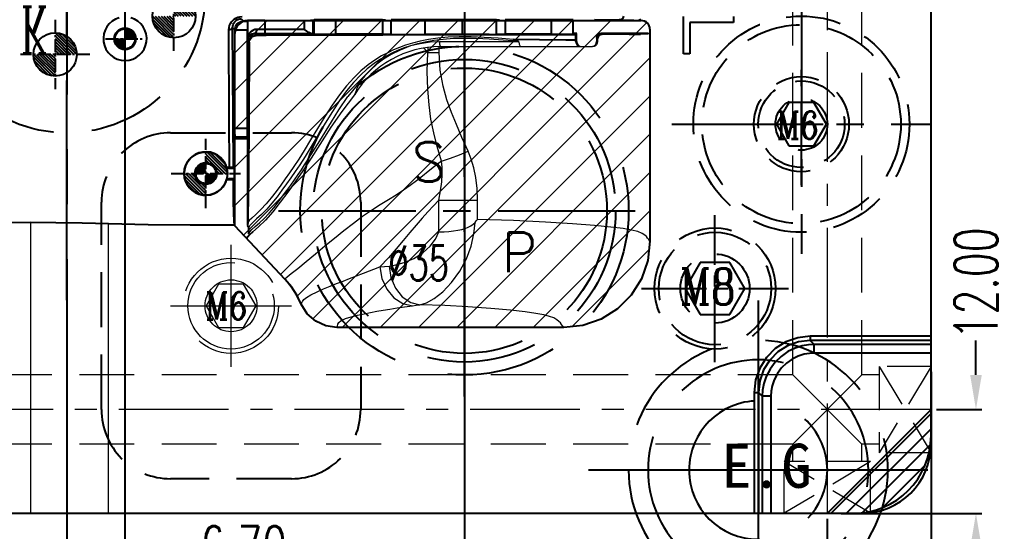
# Model space of a CAD drawing. Header units: inches. Extents: x 157915 to 159347, y -49911 to -48898.
# Drawn here: x 158652.7 to 158766.6, y -49338.9 to -49279.8 of the extents above; entities that cross this region are included whole.
import ezdxf

# ---------------------------------------------------------------- set-up
doc = ezdxf.new("R2010")
doc.units = ezdxf.units.IN
doc.header["$LTSCALE"] = 2
doc.header["$MEASUREMENT"] = 0
doc.header["$PDMODE"] = 3
doc.header["$PDSIZE"] = 0.3125
for name, pattern in [('ACAD_ISO02W100', [15, 12, -3]), ('ACAD_ISO08W100', [36, 24, -3, 6, -3]), ('CENTER', [50.8, 31.75, -6.35, 6.35, -6.35]), ('CENTER2', [1.125, 0.75, -0.125, 0.125, -0.125]), ('HIDDEN', [9.525, 6.35, -3.175])]:
    doc.linetypes.add(name, pattern=pattern)
doc.layers.get('0').update_dxf_attribs({"linetype": 'CONTINUOUS'})
doc.layers.get('Defpoints').update_dxf_attribs({"linetype": 'CONTINUOUS'})
for name, color, linetype in [('CAV-COR', 1, 'CONTINUOUS'), ('CL', 1, 'ACAD_ISO08W100'), ('DEFAULT_1', 7, 'CENTER'), ('GE', 214, 'CONTINUOUS'), ('PIN', 4, 'CONTINUOUS'), ('SCREW', 52, 'HIDDEN'), ('SP', 3, 'CONTINUOUS'), ('y-cut', 7, 'CONTINUOUS'), ('壓塊', 157, 'CONTINUOUS'), ('文字', 1, 'CONTINUOUS')]:
    doc.layers.add(name, color=color, linetype=linetype)
for name, color, linetype, lineweight in [('dim', 3, 'CONTINUOUS', 15), ('WR', 122, 'HIDDEN', 18), ('截面', 191, 'CONTINUOUS', 15), ('枕位', 135, 'CONTINUOUS', 15), ('螺絲', 42, 'ACAD_ISO02W100', 15)]:
    doc.layers.add(name, color=color, linetype=linetype, lineweight=lineweight)
doc.styles.add('ROMANC', font='romanc', dxfattribs={"width": 0.6, "height": 1})
doc.styles.add('ROMANS', font='ROMANS.shx', dxfattribs={"height": 5, "bigfont": 'chineset.shx'})
doc.styles.get("Standard").update_dxf_attribs({"font": 'txt.shx', "width": 0.67})
doc.dimstyles.new('2.00', dxfattribs={"dimtxt": 5, "dimasz": 4, "dimexe": 0.666, "dimexo": 0.626, "dimgap": 1, "dimtad": 0, "dimzin": 0, "dimdsep": 46, "dimtxsty": 'Standard', "dimcen": 0.09, "dimclrd": 3, "dimclre": 3, "dimclrt": 7, "dimazin": 0, "dimtfac": 1, "dimtofl": 0, "dimtmove": 0, "dimatfit": 0, "dimfxl": 0, "dimtolj": 1, "dimtzin": 0, "dimarcsym": 0})

# ---------------------------------------------------------------- blocks, each defined once
blk = doc.blocks.new('*D35388')
at = {"layer": 'Defpoints', "color": 0}
for p in [(158558.16, -49317.42), (158758.16, -49319.87), (158758.16, -49409.07)]:
    blk.add_point(p, dxfattribs=at)
at = {"layer": 'dim', "color": 3, "linetype": 'ByBlock', "lineweight": -2}
for p, q in [((158558.16, -49318.04), (158558.16, -49409.74)), ((158758.16, -49320.49), (158758.16, -49409.74)), ((158562.16, -49409.07), (158649.9, -49409.07)), ((158754.16, -49409.07), (158666.42, -49409.07))]:
    blk.add_line(p, q, dxfattribs=at)
at = {"layer": 'dim', "color": 3, "linetype": 'ByBlock'}
for points in [[(158562.16, -49408.4), (158562.16, -49409.74), (158558.16, -49409.07)], [(158754.16, -49409.74), (158754.16, -49408.4), (158758.16, -49409.07)]]:
    blk.add_solid(points, dxfattribs=at)
at = {"layer": 'dim', "color": 7, "linetype": 'ByBlock', "insert": (158658.16, -49409.07), "char_height": 5, "attachment_point": 5}
blk.add_mtext('\\A1;200.00', dxfattribs=at)
blk = doc.blocks.new('EG-16')
at = {"linetype": 'CENTER'}
for p, q in [((0, -19.62), (0, 19.62)), ((19.62, 0), (-19.62, 0))]:
    blk.add_line(p, q, dxfattribs=at)
at = {"linetype": 'HIDDEN'}
for radius in [15, 12.75, 8]:
    blk.add_circle((0, 0), radius, dxfattribs=at)
blk = doc.blocks.new('20090521.154736')
at = {"layer": 'GE', "extrusion": (0, 0, -1), "zscale": -1, "rotation": 180}
blk.add_blockref('EG-16', (0, 0), dxfattribs=at)
at = {"layer": '文字', "insert": (-4.24, 3.05), "char_height": 5.1, "width": 28.2246, "attachment_point": 1, "style": 'ROMANS'}
blk.add_mtext('{\\f標楷體|b0|i0|c136|p65;E.G}', dxfattribs=at)
blk = doc.blocks.new('20160823.134539')
at = {"layer": '截面', "linetype": 'Continuous', "ltscale": 0.3}
h = blk.add_hatch(dxfattribs=at)
h.set_pattern_fill('ANSI31', color=256, scale=25, style=0)
h.set_pattern_definition([(45, (13437.7168, -860.2056), (-2.2097087, 2.2097087), [])])
h.paths.add_polyline_path([(12.72, -46.77), (12.72, -24.51, -0.414214), (14.22, -23.01), (59.73, -23.01, -0.414214), (60.73, -24.01), (60.73, -48.53), (60.48, -50.76), (59.75, -52.88), (58.56, -54.77), (56.98, -56.35), (55.09, -57.53), (52.99, -58.27), (50.77, -58.52), (24.52, -58.52), (23.24, -58.33), (22.06, -57.78), (21.09, -56.92), (20.4, -55.81), (19.89, -54.78), (19.26, -53.82), (18.53, -52.95)])
h.paths.add_polyline_path([(12.72, 46.77), (12.72, 24.51, 0.414214), (14.22, 23.01), (59.73, 23.01, 0.414214), (60.73, 24.01), (60.73, 48.53), (60.48, 50.76), (59.75, 52.88), (58.56, 54.77), (56.98, 56.35), (55.09, 57.53), (52.99, 58.27), (50.77, 58.52), (24.52, 58.52), (23.24, 58.33), (22.06, 57.78), (21.09, 56.92), (20.4, 55.81), (19.89, 54.78), (19.26, 53.82), (18.53, 52.95)])
h.paths.add_polyline_path([(18.39, 0, 1), (-18.39, 0, 1)])
h.paths.add_polyline_path([(-65.86, -24.55, 0.414214), (-64.86, -25.55), (-58.36, -25.55, 0.414214), (-57.36, -24.55), (-57.36, 24.55, 0.414214), (-58.36, 25.55), (-64.86, 25.55, 0.414214), (-65.86, 24.55)])
h.paths.add_polyline_path([(-41.43, 30.35), (-34.04, 30.35), (-33.63, 30.42), (-33.26, 30.64), (-33, 30.96), (-32.85, 31.35), (-32.85, 41.69), (-31.86, 44.72), (-31.86, 48.54), (-39.56, 48.54), (-39.56, 39.96), (-41.43, 39.96)])
h.paths.add_polyline_path([(-41.43, -31.37), (-34.06, -31.37), (-33.6, -31.46), (-33.21, -31.73), (-32.94, -32.12), (-32.85, -32.58), (-32.85, -41.69), (-31.86, -44.72), (-31.86, -48.54), (-39.56, -48.54), (-39.56, -39.96), (-41.43, -39.96)])
at = {"layer": 'y-cut', "linetype": 'ByBlock'}
for p, q in [((14.22, -23.01), (59.73, -23.01)), ((12.72, -46.77), (12.72, -24.51)), ((60.73, -24.01), (60.73, -48.53)), ((18.53, -52.95), (12.72, -46.77)), ((50.77, -58.52), (24.52, -58.52))]:
    blk.add_line(p, q, dxfattribs=at)
for points in [[(60.73, -48.53), (60.48, -50.76), (59.75, -52.88), (58.56, -54.77), (56.98, -56.35), (55.09, -57.53), (52.99, -58.27), (50.77, -58.52)], [(20.4, -55.81), (19.89, -54.78), (19.26, -53.82), (18.53, -52.95)], [(24.52, -58.52), (23.24, -58.33), (22.06, -57.78), (21.09, -56.92), (20.4, -55.81)]]:
    blk.add_lwpolyline(points, dxfattribs=at)
for centre, radius, start, end in [((14.22, -24.51), 1.5, 90, 180), ((59.73, -24.01), 1, 0, 90)]:
    blk.add_arc(centre, radius, start, end, dxfattribs=at)
blk = doc.blocks.new('20160804.135220')
at = {"layer": 'SCREW', "linetype": 'CENTER2', "ltscale": 5}
for p, q in [((0, -8.5), (0, 8.5)), ((-8.5, 0), (8.5, 0))]:
    blk.add_line(p, q, dxfattribs=at)
at = {"layer": 'SCREW'}
blk.add_lwpolyline([(-1.73, 3), (-3.46, 0), (-1.73, -3), (1.73, -3), (3.46, 0), (1.73, 3)], close=True, dxfattribs=at)
at = {"layer": 'SCREW', "ltscale": 0.5}
for radius in [7, 6.5, 4]:
    blk.add_circle((0, 0), radius, dxfattribs=at)
at = {"layer": 'dim', "style": 'ROMANC', "width": 0.8}
blk.add_text('M8', height=4.186, dxfattribs=at).set_placement((-4.07, -1.86))
blk = doc.blocks.new('20140813.092309')
at = {"layer": '螺絲', "color": 137, "linetype": 'CENTER', "ltscale": 0.25}
for p, q in [((0, -7.04), (0, 7.04)), ((-7, 0), (7, 0))]:
    blk.add_line(p, q, dxfattribs=at)
at = {"layer": '螺絲', "color": 137, "linetype": 'Continuous'}
blk.add_lwpolyline([(-1.44, 2.5), (-2.89, 0), (-1.44, -2.5), (1.44, -2.5), (2.89, 0), (1.44, 2.5)], close=True, dxfattribs=at)
at = {"layer": '螺絲', "color": 137, "linetype": 'HIDDEN'}
blk.add_circle((0, 0), 5.5, dxfattribs=at)
at = {"layer": '螺絲', "color": 137}
for radius in [5, 3]:
    blk.add_circle((0, 0), radius, dxfattribs=at)
at = {"layer": 'dim', "style": 'ROMANC', "width": 0.8}
blk.add_text('M6', height=3.172, dxfattribs=at).set_placement((-2.98, -1.59))
blk = doc.blocks.new('20130710.090407')
at = {"layer": 'SCREW', "linetype": 'CENTER', "ltscale": 0.15}
for p, q in [((0, -7.04), (0, 7.04)), ((-7, 0), (7, 0))]:
    blk.add_line(p, q, dxfattribs=at)
at = {"layer": 'SCREW', "linetype": 'HIDDEN', "ltscale": 0.4}
blk.add_lwpolyline([(-1.44, 2.5), (-2.89, 0), (-1.44, -2.5), (1.44, -2.5), (2.89, 0), (1.44, 2.5)], close=True, dxfattribs=at)
for radius in [5.5, 5, 3]:
    blk.add_circle((0, 0), radius, dxfattribs=at)
at = {"layer": 'dim', "style": 'ROMANC', "width": 0.8}
blk.add_text('M6', height=3.172, dxfattribs=at).set_placement((-2.88, -1.7))
blk = doc.blocks.new('20130710.090411')
at = {"layer": 'SP', "color": 145, "linetype": 'CENTER', "ltscale": 0.25}
for p, q in [((0, 15), (0, -15)), ((-15, 0), (15, 0))]:
    blk.add_line(p, q, dxfattribs=at)
at = {"layer": 'SP', "color": 145, "linetype": 'HIDDEN', "ltscale": 0.5}
for radius in [12.5, 11.5]:
    blk.add_circle((0, 0), radius, dxfattribs=at)
at = {"layer": 'SCREW'}
blk.add_blockref('20130710.090407', (0, 0), dxfattribs=at)
blk = doc.blocks.new('20160825.191916')
at = {"color": 8, "linetype": 'HIDDEN'}
blk.add_circle((0, 0), 19, dxfattribs=at)
at = {"layer": 'SP', "linetype": 'CENTER', "ltscale": 0.25}
for p, q in [((0, -21.5), (0, 21.5)), ((-21.5, 0), (21.5, 0))]:
    blk.add_line(p, q, dxfattribs=at)
at = {"layer": 'SP', "linetype": 'HIDDEN'}
for radius in [17.5, 16.5]:
    blk.add_circle((0, 0), radius, dxfattribs=at)
at = {"layer": 'dim', "insert": (-5.29, -6.05), "char_height": 4.063, "attachment_point": 5}
blk.add_mtext('Ø35', dxfattribs=at)
at = {"layer": 'SP'}
for s, p in [('S', (-6.08, 3.36)), ('P', (4.33, -7.12))]:
    blk.add_text(s, height=4.58, dxfattribs=at).set_placement(p)
blk = doc.blocks.new('*D37220')
at = {"layer": 'Defpoints', "color": 0}
for p in [(158758.16, -49324.87), (158763.36, -49324.87), (158747.12, -49336.87)]:
    blk.add_point(p, dxfattribs=at)
at = {"layer": 'dim', "color": 3, "linetype": 'ByBlock', "lineweight": -2}
for p, q in [((158763.36, -49320.87), (158763.36, -49316.87)), ((158758.79, -49324.87), (158764.02, -49324.87)), ((158747.75, -49336.87), (158764.02, -49336.87)), ((158763.36, -49340.87), (158763.36, -49344.87))]:
    blk.add_line(p, q, dxfattribs=at)
at = {"layer": 'dim', "color": 3, "linetype": 'ByBlock'}
for points in [[(158762.69, -49320.87), (158764.03, -49320.87), (158763.36, -49324.87)], [(158764.03, -49340.87), (158762.69, -49340.87), (158763.36, -49336.87)]]:
    blk.add_solid(points, dxfattribs=at)
at = {"layer": 'dim', "color": 7, "linetype": 'ByBlock', "insert": (158763.36, -49310.28), "char_height": 5, "attachment_point": 5, "rotation": 90}
blk.add_mtext('\\A1;12.00', dxfattribs=at)
blk = doc.blocks.new('*D37221')
at = {"layer": 'Defpoints', "color": 0}
for p in [(158758.16, -49327.87), (158746.16, -49336.87), (158746.16, -49350.45)]:
    blk.add_point(p, dxfattribs=at)
at = {"layer": 'dim', "color": 3, "linetype": 'ByBlock', "lineweight": -2}
for p, q in [((158758.16, -49328.49), (158758.16, -49351.11)), ((158746.16, -49337.49), (158746.16, -49351.11)), ((158742.16, -49350.45), (158738.16, -49350.45)), ((158762.16, -49350.45), (158766.16, -49350.45))]:
    blk.add_line(p, q, dxfattribs=at)
at = {"layer": 'dim', "color": 3, "linetype": 'ByBlock'}
for points in [[(158742.16, -49351.11), (158742.16, -49349.78), (158746.16, -49350.45)], [(158762.16, -49349.78), (158762.16, -49351.11), (158758.16, -49350.45)]]:
    blk.add_solid(points, dxfattribs=at)
at = {"layer": 'dim', "color": 7, "linetype": 'ByBlock', "insert": (158731.58, -49350.45), "char_height": 5, "attachment_point": 5}
blk.add_mtext('\\A1;12.00', dxfattribs=at)
blk = doc.blocks.new('*D37229')
at = {"layer": 'Defpoints', "color": 0}
for p in [(158664.86, -49274.61), (158658.16, -49336.87), (158664.86, -49340.85)]:
    blk.add_point(p, dxfattribs=at)
at = {"layer": 'dim', "color": 3, "linetype": 'ByBlock', "lineweight": -2}
for p, q in [((158664.86, -49275.23), (158664.86, -49341.52)), ((158658.16, -49337.49), (158658.16, -49341.52)), ((158654.16, -49340.85), (158650.16, -49340.85)), ((158668.86, -49340.85), (158672.86, -49340.85))]:
    blk.add_line(p, q, dxfattribs=at)
at = {"layer": 'dim', "color": 3, "linetype": 'ByBlock'}
for points in [[(158654.16, -49341.52), (158654.16, -49340.18), (158658.16, -49340.85)], [(158668.86, -49340.18), (158668.86, -49341.52), (158664.86, -49340.85)]]:
    blk.add_solid(points, dxfattribs=at)
at = {"layer": 'dim', "color": 7, "linetype": 'ByBlock', "insert": (158678.61, -49340.85), "char_height": 5, "attachment_point": 5}
blk.add_mtext('\\A1;6.70', dxfattribs=at)
blk = doc.blocks.new('*D37230')
at = {"layer": 'Defpoints', "color": 0}
for p in [(158704.16, -49275.87), (158658.16, -49336.87), (158704.16, -49348.11)]:
    blk.add_point(p, dxfattribs=at)
at = {"layer": 'dim', "color": 3, "linetype": 'ByBlock', "lineweight": -2}
for p, q in [((158704.16, -49276.49), (158704.16, -49348.77)), ((158658.16, -49337.49), (158658.16, -49348.77)), ((158662.16, -49348.11), (158674.02, -49348.11)), ((158700.16, -49348.11), (158688.3, -49348.11))]:
    blk.add_line(p, q, dxfattribs=at)
at = {"layer": 'dim', "color": 3, "linetype": 'ByBlock'}
for points in [[(158662.16, -49347.44), (158662.16, -49348.77), (158658.16, -49348.11)], [(158700.16, -49348.77), (158700.16, -49347.44), (158704.16, -49348.11)]]:
    blk.add_solid(points, dxfattribs=at)
at = {"layer": 'dim', "color": 7, "linetype": 'ByBlock', "insert": (158681.16, -49348.11), "char_height": 5, "attachment_point": 5}
blk.add_mtext('\\A1;46.00', dxfattribs=at)
blk = doc.blocks.new('*D37231')
at = {"layer": 'Defpoints', "color": 0}
for p in [(158627.16, -49256.87), (158658.16, -49336.87), (158627.16, -49340.85)]:
    blk.add_point(p, dxfattribs=at)
at = {"layer": 'dim', "color": 3, "linetype": 'ByBlock', "lineweight": -2}
for p, q in [((158627.16, -49257.49), (158627.16, -49341.52)), ((158658.16, -49337.49), (158658.16, -49341.52)), ((158631.16, -49340.85), (158636.08, -49340.85)), ((158654.16, -49340.85), (158649.25, -49340.85))]:
    blk.add_line(p, q, dxfattribs=at)
at = {"layer": 'dim', "color": 3, "linetype": 'ByBlock'}
for points in [[(158631.16, -49340.18), (158631.16, -49341.52), (158627.16, -49340.85)], [(158654.16, -49341.52), (158654.16, -49340.18), (158658.16, -49340.85)]]:
    blk.add_solid(points, dxfattribs=at)
at = {"layer": 'dim', "color": 7, "linetype": 'ByBlock', "insert": (158642.66, -49340.85), "char_height": 5, "attachment_point": 5}
blk.add_mtext('\\A1;31.00', dxfattribs=at)
blk = doc.blocks.new('*D37232')
at = {"layer": 'Defpoints', "color": 0}
for p in [(158624.16, -49268.62), (158658.16, -49336.87), (158624.16, -49348.11)]:
    blk.add_point(p, dxfattribs=at)
at = {"layer": 'dim', "color": 3, "linetype": 'ByBlock', "lineweight": -2}
for p, q in [((158624.16, -49269.25), (158624.16, -49348.77)), ((158658.16, -49337.49), (158658.16, -49348.77)), ((158628.16, -49348.11), (158634.02, -49348.11)), ((158654.16, -49348.11), (158648.3, -49348.11))]:
    blk.add_line(p, q, dxfattribs=at)
at = {"layer": 'dim', "color": 3, "linetype": 'ByBlock'}
for points in [[(158628.16, -49347.44), (158628.16, -49348.77), (158624.16, -49348.11)], [(158654.16, -49348.77), (158654.16, -49347.44), (158658.16, -49348.11)]]:
    blk.add_solid(points, dxfattribs=at)
at = {"layer": 'dim', "color": 7, "linetype": 'ByBlock', "insert": (158641.16, -49348.11), "char_height": 5, "attachment_point": 5}
blk.add_mtext('\\A1;34.00', dxfattribs=at)

msp = doc.modelspace()

# ---------------------------------------------------------------- hatches: boundary and pattern name
at = {"layer": 'CAV-COR'}
h = msp.add_hatch(dxfattribs=at)
h.set_pattern_fill('ANSI31', color=256, scale=10, angle=360, style=0)
h.set_pattern_definition([(45, (95839.4315, -45703.5355), (-0.883883476, 0.883883476), [])])
h.paths.add_polyline_path([(158758.163, -49327.868, -0.4142136), (158749.163, -49336.868), (158746.163, -49336.868), (158758.163, -49324.868)])
at = {"layer": 'PIN', "linetype": 'Continuous'}
h = msp.add_hatch(dxfattribs=at)
h.set_pattern_fill('ANSI31', color=5, scale=1.875, angle=90, style=0)
h.set_pattern_definition([(135, (158927.16557, -49297.16764), (-0.16572815, -0.16572815), [])])
h.paths.add_polyline_path([(158670.563, -49279.368), (158668.063, -49279.368, 0.4142136), (158670.563, -49281.868)])
h.paths.add_polyline_path([(158670.563, -49276.868), (158670.563, -49279.368), (158673.063, -49279.368, 0.4142136)])
h = msp.add_hatch(dxfattribs=at)
h.set_pattern_fill('ANSI31', color=5, scale=1.875, angle=270, style=0)
h.set_pattern_definition([(315, (158400.20376, -49266.00236), (0.16572815, 0.16572815), [])])
h.paths.add_polyline_path([(158656.806, -49283.802), (158659.306, -49283.802, 0.4142136), (158656.806, -49281.302)])
h.paths.add_polyline_path([(158656.806, -49286.302), (158656.806, -49283.802), (158654.306, -49283.802, 0.4142136)])
h = msp.add_hatch(dxfattribs=at)
h.set_pattern_fill('ANSI31', color=4, angle=90, style=0)
h.set_pattern_definition([(135, (158870.17856, -49296.23271), (-0.08838835, -0.08838835), [])])
h.paths.add_polyline_path([(158664.897, -49281.993), (158663.647, -49281.993, 0.4142136), (158664.897, -49283.243)])
h.paths.add_polyline_path([(158664.897, -49280.743), (158664.897, -49281.993), (158666.147, -49281.993, 0.4142136)])
h = msp.add_hatch(dxfattribs=at)
h.set_pattern_fill('ANSI31', color=31, scale=2, angle=90, style=0)
h.set_pattern_definition([(135, (158879.52506, -49311.81021), (-0.1767767, -0.1767767), [])])
h.paths.add_polyline_path([(158674.243, -49295.071, -0.4142136), (158676.743, -49297.571), (158675.493, -49297.571, 0.4142136), (158674.243, -49296.321)])
h.paths.add_polyline_path([(158672.993, -49297.571, 0.4142136), (158674.243, -49298.821), (158674.243, -49300.071, -0.4142136), (158671.743, -49297.571)])
h = msp.add_hatch(dxfattribs=at)
h.set_pattern_fill('ANSI31', color=31, angle=90, style=0)
h.set_pattern_definition([(45, (158468.96101, -49311.81021), (0.08838835, -0.08838835), [])])
h.paths.add_polyline_path([(158674.243, -49297.571), (158675.493, -49297.571, -0.4142136), (158674.243, -49298.821)])
h.paths.add_polyline_path([(158674.243, -49296.321), (158674.243, -49297.571), (158672.993, -49297.571, -0.4142136)])

# ---------------------------------------------------------------- linework, layer by layer
at = {"color": 8, "linetype": 'HIDDEN', "ltscale": 0.7}
msp.add_circle((158658.163, -49276.868), 16, dxfattribs=at)
at = {"layer": 'CAV-COR', "linetype": 'ByBlock'}
for p, q in [((158758.163, -49328.868), (158758.163, -49176.868)), ((158677.807, -49280.345), (158678.021, -49280.13)), ((158678.021, -49280.13), (158678.301, -49279.983)), ((158678.301, -49279.983), (158678.614, -49279.932)), ((158678.354, -49279.672), (158678.614, -49279.932)), ((158678.614, -49279.932), (158679.018, -49279.932)), ((158679.067, -49279.883), (158679.067, -49282.194)), ((158679.113, -49279.874), (158724.63, -49279.874)), ((158681.077, -49279.874), (158681.077, -49281.401)), ((158685.659, -49280.898), (158685.659, -49279.874)), ((158686.585, -49279.871), (158686.367, -49279.873)), ((158686.664, -49279.87), (158686.585, -49279.871)), ((158686.758, -49279.823), (158686.664, -49279.87)), ((158686.784, -49279.874), (158686.664, -49279.872)), ((158686.664, -49281.403), (158686.664, -49279.874)), ((158686.784, -49281.462), (158686.784, -49279.81)), ((158694.692, -49279.799), (158689.296, -49279.799)), ((158689.296, -49281.473), (158689.296, -49279.799)), ((158694.692, -49279.799), (158694.692, -49281.473)), ((158695.677, -49281.477), (158695.677, -49279.796)), ((158696.51, -49279.788), (158695.697, -49279.795)), ((158703.944, -49279.782), (158696.51, -49279.788)), ((158699.616, -49281.491), (158699.616, -49279.782)), ((158707.049, -49279.788), (158703.944, -49279.782)), ((158703.944, -49281.491), (158703.944, -49279.782)), ((158707.863, -49279.795), (158707.049, -49279.788)), ((158707.864, -49279.795), (158707.863, -49279.795)), ((158707.883, -49279.796), (158707.864, -49279.795)), ((158707.883, -49281.477), (158707.883, -49279.796)), ((158714.242, -49279.799), (158708.868, -49279.799)), ((158708.868, -49279.799), (158708.868, -49281.473)), ((158714.242, -49281.473), (158714.242, -49279.799)), ((158716.755, -49281.462), (158716.755, -49279.81)), ((158719.234, -49279.774), (158721.561, -49279.798)), ((158721.561, -49279.798), (158722.084, -49279.806)), ((158724.19, -49279.883), (158724.236, -49279.88)), ((158724.236, -49279.88), (158724.281, -49279.874)), ((158729.52, -49283.736), (158729.52, -49279.394)), ((158735.309, -49280.118), (158730.259, -49280.118)), ((158730.259, -49280.118), (158730.259, -49283.736)), ((158735.309, -49279.394), (158735.309, -49280.118)), ((158676.965, -49291.284), (158676.925, -49280.94)), ((158677.351, -49280.679), (158677.613, -49280.941)), ((158677.391, -49291.177), (158677.351, -49280.679)), ((158677.613, -49280.937), (158677.664, -49280.624)), ((158677.613, -49280.937), (158679.014, -49280.937)), ((158677.613, -49303.637), (158677.613, -49280.937)), ((158677.664, -49280.624), (158677.807, -49280.345)), ((158679.014, -49280.937), (158679.014, -49292.349)), ((158685.659, -49280.898), (158680.12, -49280.897)), ((158679.067, -49282.194), (158679.271, -49282.398)), ((158679.271, -49282.398), (158679.235, -49291.499)), ((158686.528, -49281.401), (158679.88, -49281.399)), ((158679.88, -49281.399), (158680.076, -49281.595)), ((158681.231, -49281.594), (158680.076, -49281.595)), ((158708.266, -49281.545), (158681.231, -49281.594)), ((158686.528, -49281.401), (158686.379, -49281.36)), ((158686.664, -49281.403), (158686.784, -49281.462)), ((158694.692, -49281.473), (158689.296, -49281.473)), ((158697.144, -49281.487), (158699.616, -49281.491)), ((158707.049, -49281.484), (158699.616, -49281.491)), ((158707.049, -49281.484), (158707.863, -49281.478)), ((158717.035, -49281.512), (158708.266, -49281.545)), ((158714.242, -49281.473), (158708.868, -49281.473)), ((158717.157, -49281.39), (158716.755, -49281.39)), ((158717.035, -49281.512), (158717.157, -49281.39)), ((158719.579, -49282.003), (158719.468, -49281.893)), ((158725.405, -49281.39), (158719.971, -49281.39)), ((158720.078, -49281.497), (158719.971, -49281.39)), ((158723.24, -49281.468), (158720.078, -49281.497)), ((158723.24, -49281.468), (158724.528, -49281.443)), ((158723.286, -49281.467), (158723.25, -49281.468)), ((158725.211, -49281.417), (158724.528, -49281.443)), ((158725.405, -49281.403), (158725.211, -49281.417)), ((158725.63, -49281.381), (158725.405, -49281.403)), ((158730.259, -49283.736), (158729.52, -49283.736)), ((158677.001, -49296.838), (158676.965, -49291.284)), ((158677.43, -49296.842), (158677.391, -49291.177)), ((158679.014, -49292.349), (158677.613, -49292.349)), ((158679.067, -49293.551), (158677.56, -49293.551)), ((158677.56, -49303.539), (158677.56, -49293.551)), ((158677.563, -49293.538), (158677.609, -49293.354)), ((158677.612, -49293.053), (158677.609, -49293.354)), ((158677.613, -49293.551), (158677.611, -49293.354)), ((158679.018, -49293.354), (158677.613, -49293.354)), ((158679.067, -49293.551), (158679.018, -49293.354)), ((158679.067, -49293.551), (158679.067, -49303.6)), ((158676.646, -49296.837), (158677.136, -49296.838)), ((158676.646, -49296.837), (158676.682, -49296.968)), ((158676.682, -49296.968), (158677.555, -49296.968)), ((158677.43, -49296.842), (158677.555, -49296.968)), ((158676.65, -49298.291), (158676.682, -49298.174)), ((158677.439, -49298.29), (158676.65, -49298.291)), ((158677.555, -49298.174), (158676.682, -49298.174)), ((158677.439, -49298.29), (158677.555, -49298.174)), ((158677.56, -49303.539), (158677.525, -49303.031)), ((158679.069, -49303.555), (158679.067, -49303.6)), ((158679.073, -49303.491), (158679.069, -49303.555)), ((158679.089, -49303.216), (158679.073, -49303.491)), ((158679.168, -49303.824), (158679.168, -49304.534)), ((158679.686, -49304.311), (158679.286, -49304.663)), ((158758.163, -49316.394), (158744.18, -49316.394)), ((158744.18, -49316.394), (158744.18, -49316.893)), ((158758.163, -49316.893), (158744.18, -49316.893)), ((158744.18, -49316.893), (158744.629, -49317.342)), ((158758.163, -49317.342), (158744.629, -49317.342)), ((158744.629, -49318.341), (158744.629, -49317.342)), ((158758.163, -49318.341), (158744.629, -49318.341)), ((158737.689, -49322.885), (158738.188, -49322.885)), ((158737.689, -49322.885), (158737.689, -49336.868)), ((158738.188, -49322.885), (158738.637, -49323.334)), ((158738.188, -49322.885), (158738.188, -49336.868)), ((158739.636, -49323.334), (158738.637, -49323.334)), ((158738.637, -49323.334), (158738.637, -49336.868)), ((158739.636, -49323.334), (158739.636, -49336.868)), ((158566.163, -49336.868), (158750.163, -49336.868))]:
    msp.add_line(p, q, dxfattribs=at)
at = {"layer": 'CAV-COR', "linetype": 'ByBlock', "ltscale": 0.3}
msp.add_line((158746.163, -49336.868), (158758.163, -49324.868), dxfattribs=at)
at = {"layer": 'CAV-COR', "linetype": 'ByBlock'}
for points in [[(158676.925, -49280.94), (158676.943, -49280.693), (158677.003, -49280.447), (158677.099, -49280.22), (158677.22, -49280.026), (158677.357, -49279.865), (158677.517, -49279.723), (158677.711, -49279.596), (158677.938, -49279.495), (158678.188, -49279.431), (158678.442, -49279.411)], [(158677.351, -49280.679), (158677.364, -49280.517), (158677.403, -49280.355), (158677.467, -49280.206), (158677.547, -49280.078), (158677.637, -49279.972), (158677.743, -49279.878), (158677.871, -49279.795), (158678.021, -49279.728), (158678.186, -49279.685), (158678.354, -49279.672)], [(158695.697, -49279.795), (158695.696, -49279.795), (158695.677, -49279.796)], [(158722.563, -49279.361), (158722.482, -49279.587), (158722.309, -49279.747), (158722.084, -49279.806)], [(158722.084, -49279.806), (158723.147, -49279.826), (158723.783, -49279.849), (158724.114, -49279.874)], [(158724.114, -49279.874), (158724.152, -49279.878), (158724.193, -49279.883)], [(158724.281, -49279.874), (158724.442, -49279.814), (158724.576, -49279.701)], [(158676.925, -49280.94), (158677.142, -49280.893), (158677.295, -49280.799), (158677.351, -49280.679)], [(158680.12, -49280.897), (158679.902, -49280.924), (158679.688, -49281.011), (158679.493, -49281.153), (158679.325, -49281.345), (158679.192, -49281.585), (158679.101, -49281.869), (158679.067, -49282.194)], [(158680.12, -49280.897), (158680.087, -49281.147), (158680, -49281.331), (158679.88, -49281.399)], [(158686.379, -49281.36), (158686.179, -49281.251), (158685.936, -49281.092), (158685.659, -49280.898)], [(158679.88, -49281.399), (158679.712, -49281.416), (158679.548, -49281.469), (158679.397, -49281.556), (158679.267, -49281.673), (158679.164, -49281.82), (158679.094, -49281.995), (158679.067, -49282.194)], [(158679.271, -49282.398), (158679.314, -49282.14), (158679.435, -49281.914), (158679.611, -49281.743), (158679.83, -49281.634), (158680.076, -49281.595)], [(158695.677, -49281.477), (158695.696, -49281.477), (158695.697, -49281.478)], [(158695.697, -49281.478), (158696.023, -49281.481), (158697.144, -49281.487)], [(158707.863, -49281.478), (158707.864, -49281.477), (158707.883, -49281.477)], [(158717.037, -49282.151), (158715.919, -49282.134), (158709.798, -49282.066)], [(158720.078, -49281.497), (158719.932, -49281.521), (158719.802, -49281.584), (158719.691, -49281.685), (158719.61, -49281.828), (158719.579, -49282.003)], [(158679.235, -49291.499), (158679.188, -49297.949), (158679.158, -49300.569), (158679.125, -49302.288), (158679.089, -49303.216)], [(158677.136, -49296.838), (158677.322, -49296.839), (158677.379, -49296.84), (158677.416, -49296.841), (158677.43, -49296.842)], [(158677.525, -49303.031), (158677.494, -49302.177), (158677.466, -49300.675), (158677.439, -49298.29)], [(158653.985, -49303.237), (158649.373, -49303.298), (158644.675, -49303.522), (158640.342, -49303.896)], [(158667.574, -49303.486), (158659.924, -49303.316), (158656.902, -49303.26), (158653.985, -49303.237)], [(158677.56, -49303.539), (158672.43, -49303.547), (158667.574, -49303.486)], [(158679.067, -49303.6), (158679.141, -49303.701), (158679.168, -49303.824)], [(158679.286, -49304.663), (158679.099, -49304.896), (158678.962, -49305.072)], [(158744.18, -49316.394), (158742.73, -49316.557), (158741.354, -49317.04), (158740.127, -49317.813), (158739.105, -49318.835), (158738.334, -49320.061), (158737.852, -49321.436), (158737.689, -49322.885)], [(158744.18, -49316.893), (158742.836, -49317.045), (158741.568, -49317.49), (158740.438, -49318.202), (158739.496, -49319.144), (158738.785, -49320.274), (158738.34, -49321.542), (158738.188, -49322.885)], [(158744.629, -49317.342), (158743.99, -49317.377), (158743.242, -49317.505), (158742.429, -49317.761), (158741.601, -49318.164), (158740.812, -49318.716), (158740.109, -49319.402), (158739.531, -49320.187), (158739.1, -49321.026), (158738.821, -49321.864), (158738.678, -49322.64), (158738.637, -49323.334)], [(158744.629, -49318.341), (158744.096, -49318.37), (158743.473, -49318.476), (158742.795, -49318.689), (158742.105, -49319.025), (158741.447, -49319.485), (158740.862, -49320.056), (158740.38, -49320.71), (158740.021, -49321.41), (158739.789, -49322.109), (158739.67, -49322.755), (158739.636, -49323.334)]]:
    msp.add_lwpolyline(points, dxfattribs=at)
for centre in [(158664.897, -49281.993), (158674.243, -49297.571)]:
    msp.add_circle(centre, 1.156, dxfattribs=at)
for centre, radius, start, end in [((158664.897, -49281.993), 2.513, 105.38476, 74.56466), ((158679.113, -49281.374), 1.5, 90.00001, 180), ((158724.63, -49280.874), 1, 0, 90), ((158674.243, -49297.571), 2.513, 16.97179, 343.33808), ((158674.243, -49297.571), 2.513, 346.11346, 13.88654), ((158749.163, -49327.868), 9, 270, 0), ((158750.163, -49328.868), 8, 270, 0)]:
    msp.add_arc(centre, radius, start, end, dxfattribs=at)
for centre, major_axis, ratio, start_param, end_param in [((158679.018, -49280.937), (0, 1.005), 0.0043634, 0.0043633, 0.0379156), ((158681.077, -49279.883), (2.01, 0), 0.0043634, 7.8540007, 9.4204146), ((158689.296, -49279.81), (2.513, 0), 0.0043634, 7.8539816, 9.4160513), ((158694.692, -49279.795), (1.005, 0), 0.0043634, -1.5707963, -1.2283891), ((158708.868, -49279.795), (1.005, 0), 0.0043634, -2.9402347, -2.258864), ((158714.242, -49279.81), (2.513, 0), 0.0043634, 6.2831853, 7.8539816), ((158685.659, -49281.403), (1.005, 0), 0.0043634, 0.0087266, 0.5261198), ((158689.296, -49281.462), (2.513, 0), 0.0043634, -3.132866, -1.5707963), ((158694.692, -49281.478), (1.005, 0), 0.0043634, 0.2013579, 1.5707963), ((158708.868, -49281.478), (1.005, 0), 0.0043634, 1.5707963, 2.9402347), ((158714.242, -49281.462), (2.513, 0), 0.0043634, -1.5707963, 0), ((158719.971, -49281.893), (0.355, -0.355), 0.999981, 2.356204, 3.9269813), ((158679.018, -49292.349), (0, 1.005), 0.0043634, 1.5707963, 3.1241394)]:
    msp.add_ellipse(centre, major_axis=major_axis, ratio=ratio, start_param=start_param, end_param=end_param, dxfattribs=at)
at = {"layer": 'CL', "color": 7, "linetype": 'CENTER', "ltscale": 0.5}
msp.add_line((158658.163, -48951.868), (158658.163, -49401.868), dxfattribs=at)
at = {"layer": 'DEFAULT_1', "color": 2, "linetype": 'CENTER', "ltscale": 0.4}
msp.add_line((158658.163, -49312.217), (158658.163, -49201.519), dxfattribs=at)
at = {"layer": 'PIN', "color": 5, "linetype": 'CENTER2'}
for p, q in [((158670.563, -49283.368), (158670.563, -49275.368)), ((158656.806, -49279.802), (158656.806, -49287.802)), ((158660.806, -49283.802), (158652.806, -49283.802))]:
    msp.add_line(p, q, dxfattribs=at)
at = {"layer": 'PIN', "color": 4, "linetype": 'CENTER2'}
for p, q in [((158664.897, -49284.243), (158664.897, -49279.743)), ((158662.647, -49281.993), (158667.147, -49281.993))]:
    msp.add_line(p, q, dxfattribs=at)
at = {"layer": 'PIN', "color": 31, "linetype": 'CENTER2'}
for p, q in [((158674.243, -49301.571), (158674.243, -49293.571)), ((158670.243, -49297.571), (158678.243, -49297.571))]:
    msp.add_line(p, q, dxfattribs=at)
at = {"layer": 'PIN', "color": 5, "linetype": 'Continuous'}
for centre in [(158670.563, -49279.368), (158656.806, -49283.802)]:
    msp.add_circle(centre, 2.5, dxfattribs=at)
at = {"layer": 'PIN', "color": 4, "linetype": 'Continuous'}
msp.add_circle((158664.897, -49281.993), 1.25, dxfattribs=at)
at = {"layer": 'PIN', "color": 31, "linetype": 'Continuous'}
for radius in [2.5, 1.25]:
    msp.add_circle((158674.243, -49297.571), radius, dxfattribs=at)
at = {"layer": 'WR', "linetype": 'HIDDEN', "ltscale": 0.5}
for p, q in [((158742.163, -49320.868), (158742.163, -49214.868)), ((158750.163, -49320.868), (158750.163, -49214.868)), ((158742.163, -49320.868), (158574.163, -49320.868)), ((158752.163, -49320.868), (158750.163, -49320.868)), ((158742.163, -49328.868), (158574.163, -49328.868)), ((158742.163, -49330.868), (158742.163, -49328.868)), ((158752.163, -49328.868), (158750.163, -49328.868)), ((158750.163, -49330.868), (158750.163, -49328.868))]:
    msp.add_line(p, q, dxfattribs=at)
at = {"layer": 'WR', "linetype": 'CENTER', "ltscale": 0.2}
for p, q in [((158746.163, -49336.868), (158746.163, -49214.868)), ((158758.163, -49324.868), (158570.163, -49324.868))]:
    msp.add_line(p, q, dxfattribs=at)
at = {"layer": 'WR', "linetype": 'HIDDEN', "ltscale": 0.4}
for p, q in [((158752.163, -49319.868), (158752.163, -49329.868)), ((158752.163, -49319.868), (158758.163, -49329.868)), ((158758.163, -49319.868), (158752.163, -49329.868)), ((158758.163, -49319.868), (158752.163, -49319.868)), ((158758.163, -49319.868), (158758.163, -49329.868)), ((158758.163, -49329.868), (158752.163, -49329.868)), ((158751.163, -49330.868), (158741.163, -49330.868)), ((158751.163, -49330.868), (158741.163, -49336.868)), ((158751.163, -49336.868), (158741.163, -49330.868)), ((158741.163, -49336.868), (158741.163, -49330.868)), ((158751.163, -49336.868), (158751.163, -49330.868)), ((158751.163, -49336.868), (158741.163, -49336.868))]:
    msp.add_line(p, q, dxfattribs=at)
at = {"layer": 'WR', "linetype": 'ByBlock'}
for p, q in [((158742.163, -49328.868), (158750.163, -49320.868)), ((158742.163, -49320.868), (158750.163, -49328.868))]:
    msp.add_line(p, q, dxfattribs=at)
at = {"layer": '壓塊', "color": 67, "linetype": 'HIDDEN', "ltscale": 0.5}
msp.add_lwpolyline([(158692.163, -49300.868), (158692.163, -49324.868, -0.4142136), (158684.163, -49332.868), (158670.163, -49332.868, -0.4142136), (158662.163, -49324.868), (158662.163, -49300.868, -0.4142136), (158670.163, -49292.868), (158684.163, -49292.868, -0.4142136)], format="xyb", close=True, dxfattribs=at)
at = {"layer": '枕位', "linetype": 'ByBlock'}
for p, q in [((158725.63, -49280.874), (158725.63, -49305.402)), ((158710.457, -49282.345), (158701.288, -49282.345)), ((158717.037, -49282.295), (158717.035, -49281.512)), ((158717.157, -49282.295), (158717.037, -49282.295)), ((158717.157, -49282.295), (158717.157, -49281.39)), ((158719.468, -49281.893), (158719.468, -49282.295)), ((158719.579, -49282.295), (158719.468, -49282.295)), ((158719.579, -49282.003), (158719.579, -49282.295)), ((158699.055, -49282.565), (158697.946, -49282.807)), ((158699.453, -49283.061), (158699.936, -49283.574)), ((158699.936, -49282.989), (158699.936, -49283.574)), ((158699.936, -49283.574), (158701.26, -49283.574)), ((158701.26, -49283.574), (158701.26, -49282.898)), ((158701.398, -49282.898), (158718.98, -49282.898)), ((158691.638, -49288.018), (158691.573, -49288.202)), ((158691.67, -49287.832), (158691.638, -49288.018)), ((158692.004, -49287.061), (158691.911, -49287.267)), ((158691.573, -49288.202), (158691.435, -49288.484)), ((158701.208, -49300.661), (158705.687, -49300.661)), ((158701.208, -49304.316), (158701.208, -49300.661)), ((158705.687, -49302.871), (158705.687, -49300.661)), ((158653.985, -49336.868), (158653.985, -49303.237)), ((158662.989, -49336.868), (158662.989, -49303.388)), ((158683.427, -49309.821), (158677.613, -49303.637)), ((158725.63, -49305.402), (158725.38, -49307.63)), ((158692.506, -49309.087), (158694.397, -49308.375)), ((158725.38, -49307.63), (158724.642, -49309.744)), ((158683.672, -49309.553), (158683.406, -49309.799)), ((158683.981, -49310.463), (158683.408, -49309.798)), ((158690.881, -49309.709), (158692.506, -49309.087)), ((158724.642, -49309.744), (158723.454, -49311.638)), ((158684.155, -49310.692), (158683.427, -49309.821)), ((158684.478, -49311.155), (158683.981, -49310.463)), ((158684.782, -49311.647), (158684.155, -49310.692)), ((158685.3, -49312.679), (158684.782, -49311.647)), ((158723.454, -49311.638), (158721.877, -49313.215)), ((158685.983, -49313.786), (158685.3, -49312.679)), ((158721.877, -49313.215), (158719.989, -49314.402)), ((158689.419, -49315.389), (158688.135, -49315.201)), ((158715.664, -49315.389), (158689.419, -49315.389)), ((158717.882, -49315.139), (158715.664, -49315.389)), ((158719.989, -49314.402), (158717.89, -49315.137))]:
    msp.add_line(p, q, dxfattribs=at)
for points in [[(158709.798, -49282.066), (158708.087, -49281.932), (158706.463, -49281.832), (158704.963, -49281.765), (158703.575, -49281.754), (158702.29, -49281.808), (158701.107, -49281.922), (158700.024, -49282.083), (158699.039, -49282.28), (158698.154, -49282.503), (158697.368, -49282.744), (158696.655, -49283), (158695.979, -49283.279), (158695.304, -49283.595), (158694.59, -49283.975), (158693.819, -49284.445), (158693.014, -49285.012), (158692.198, -49285.685), (158691.371, -49286.485), (158690.54, -49287.419), (158689.711, -49288.478), (158688.871, -49289.668), (158688.016, -49290.985), (158687.174, -49292.357), (158686.377, -49293.686), (158685.639, -49294.899), (158684.991, -49295.917), (158684.437, -49296.748), (158683.936, -49297.478), (158683.443, -49298.182), (158682.929, -49298.902), (158682.386, -49299.639), (158681.82, -49300.372), (158681.229, -49301.079), (158680.625, -49301.73), (158680.041, -49302.295), (158679.559, -49302.727), (158679.255, -49303.018), (158679.088, -49303.216)], [(158710.374, -49282.273), (158708.66, -49282.133), (158707.046, -49282.037), (158705.552, -49281.968), (158704.172, -49281.939), (158702.895, -49281.97), (158701.717, -49282.058), (158700.634, -49282.196), (158699.644, -49282.371), (158698.746, -49282.575), (158697.946, -49282.807)], [(158701.288, -49282.345), (158700.187, -49282.398), (158699.055, -49282.565)], [(158701.288, -49282.345), (158701.303, -49282.621), (158701.343, -49282.823), (158701.349, -49282.832)], [(158709.825, -49282.066), (158710.092, -49282.163), (158710.367, -49282.27)], [(158710.457, -49282.345), (158710.447, -49282.316), (158710.424, -49282.298), (158710.397, -49282.283), (158710.374, -49282.273)], [(158710.457, -49282.345), (158710.501, -49282.621), (158710.623, -49282.823), (158710.788, -49282.897)], [(158717.037, -49282.295), (158717.082, -49282.524), (158717.215, -49282.723), (158717.411, -49282.853), (158717.639, -49282.898)], [(158719.579, -49282.295), (158719.541, -49282.505), (158719.448, -49282.671), (158719.319, -49282.791), (158719.163, -49282.869), (158718.98, -49282.898)], [(158697.946, -49282.807), (158696.723, -49283.297), (158695.687, -49283.813), (158694.807, -49284.361), (158694.031, -49284.941), (158693.323, -49285.568), (158692.652, -49286.264), (158690.695, -49288.675)], [(158697.946, -49282.807), (158697.199, -49283.048), (158696.516, -49283.313), (158695.859, -49283.605), (158695.189, -49283.943), (158694.473, -49284.354), (158693.708, -49284.861), (158692.922, -49285.467), (158692.129, -49286.185)], [(158701.526, -49296.15), (158701.033, -49294.454), (158700.624, -49292.861), (158700.299, -49291.291), (158700.08, -49289.64), (158699.932, -49287.81), (158699.867, -49285.788), (158699.936, -49283.574)], [(158704.604, -49294.99), (158703.882, -49293.391), (158703.24, -49291.917), (158702.663, -49290.503), (158702.145, -49289.058), (158701.699, -49287.449), (158701.379, -49285.626), (158701.26, -49283.574)], [(158692.129, -49286.185), (158691.329, -49287.036), (158690.524, -49288.023), (158689.717, -49289.138), (158688.892, -49290.39), (158688.05, -49291.757)], [(158691.911, -49287.267), (158691.826, -49287.464), (158691.753, -49287.657), (158691.67, -49287.832)], [(158692.004, -49287.061), (158692.129, -49287.203), (158692.194, -49287.322), (158692.189, -49287.4)], [(158691.435, -49288.484), (158689.967, -49290.392), (158688.726, -49292.215), (158686.436, -49295.777)], [(158687.435, -49293.782), (158688.776, -49291.576), (158689.635, -49290.213), (158690.695, -49288.675)], [(158691.473, -49288.43), (158691.455, -49288.458), (158691.435, -49288.484)], [(158688.05, -49291.757), (158686.443, -49294.447), (158685.723, -49295.608), (158685.106, -49296.551), (158684.575, -49297.335), (158684.076, -49298.055), (158683.572, -49298.769), (158683.04, -49299.508), (158682.483, -49300.254), (158681.9, -49300.985), (158681.291, -49301.68), (158680.683, -49302.3), (158680.117, -49302.818), (158679.709, -49303.181), (158679.475, -49303.424), (158679.343, -49303.595), (158679.253, -49303.723), (158679.168, -49303.825)], [(158679.168, -49304.535), (158679.343, -49304.311), (158679.572, -49304.042), (158679.956, -49303.702), (158680.457, -49303.272), (158681.006, -49302.758), (158681.562, -49302.174), (158682.11, -49301.536), (158682.633, -49300.872), (158683.131, -49300.207), (158683.607, -49299.55), (158684.064, -49298.907), (158684.503, -49298.284), (158684.913, -49297.695), (158685.299, -49297.133), (158685.673, -49296.577), (158686.051, -49296.001), (158686.454, -49295.371), (158686.908, -49294.644), (158687.435, -49293.782)], [(158686.436, -49295.777), (158685.463, -49297.243), (158684.575, -49298.518), (158683.725, -49299.709), (158682.865, -49300.883), (158682.004, -49301.991), (158681.146, -49302.968), (158680.344, -49303.749), (158679.686, -49304.311)], [(158701.526, -49296.15), (158702.56, -49295.797), (158703.603, -49295.404), (158704.604, -49294.99)], [(158705.687, -49300.661), (158705.635, -49299.305), (158705.488, -49298.041), (158705.261, -49296.91), (158704.965, -49295.9), (158704.604, -49294.99)], [(158701.526, -49296.15), (158700.697, -49296.759), (158699.976, -49297.336), (158699.318, -49297.871), (158698.64, -49298.401), (158697.899, -49298.95), (158697.101, -49299.511), (158696.262, -49300.07), (158695.375, -49300.623), (158694.429, -49301.199), (158693.431, -49301.841), (158692.392, -49302.556), (158691.321, -49303.342), (158690.233, -49304.193), (158689.134, -49305.083), (158688.029, -49305.987), (158686.936, -49306.897), (158685.875, -49307.789), (158684.899, -49308.585), (158684.126, -49309.188), (158683.672, -49309.553)], [(158701.207, -49300.661), (158701.409, -49299.567), (158701.541, -49298.548), (158701.603, -49297.646), (158701.598, -49296.852), (158701.526, -49296.15)], [(158701.208, -49300.661), (158700.588, -49301.306), (158699.938, -49302.003), (158699.268, -49302.75), (158698.573, -49303.544), (158697.844, -49304.393), (158697.08, -49305.303), (158696.265, -49306.287), (158695.368, -49307.314), (158694.397, -49308.375)], [(158705.394, -49303.23), (158705.521, -49303.031), (158705.687, -49302.871)], [(158725.63, -49305.402), (158725.499, -49305.214), (158725.371, -49305.037), (158725.228, -49304.863), (158725.033, -49304.682), (158724.728, -49304.489), (158724.239, -49304.292), (158723.52, -49304.111), (158722.52, -49303.943), (158721.128, -49303.767), (158719.215, -49303.581), (158716.681, -49303.388), (158713.533, -49303.187), (158709.855, -49303.001), (158705.687, -49302.869)], [(158699.016, -49312.752), (158699.775, -49312.522), (158700.656, -49312.032), (158701.655, -49311.249), (158702.684, -49310.181), (158703.639, -49308.872), (158704.411, -49307.423), (158704.947, -49305.956), (158705.26, -49304.559), (158705.394, -49303.231)], [(158701.208, -49304.316), (158701.808, -49304.309), (158702.378, -49304.274), (158702.911, -49304.216), (158703.404, -49304.137), (158703.853, -49304.039), (158704.254, -49303.924), (158704.61, -49303.791), (158704.924, -49303.634), (158705.194, -49303.446), (158705.394, -49303.23)], [(158695.452, -49308.269), (158696.23, -49308.137), (158697.206, -49307.853), (158698.309, -49307.386), (158699.342, -49306.756), (158700.206, -49305.987), (158700.825, -49305.149), (158701.208, -49304.315)], [(158694.396, -49308.375), (158694.624, -49309.721), (158695.177, -49310.943), (158696.004, -49311.928), (158697.031, -49312.587), (158698.161, -49312.857)], [(158694.397, -49308.375), (158694.922, -49308.319), (158695.452, -49308.269)], [(158695.452, -49308.269), (158695.671, -49309.61), (158696.197, -49310.829), (158696.98, -49311.814), (158697.95, -49312.475), (158699.016, -49312.752)], [(158685.298, -49312.673), (158685.364, -49312.524), (158685.443, -49312.355), (158685.587, -49312.156), (158685.885, -49311.909), (158686.414, -49311.601), (158687.123, -49311.256), (158687.881, -49310.922), (158688.637, -49310.605), (158689.381, -49310.302), (158690.124, -49310.006), (158690.881, -49309.709)], [(158684.478, -49311.155), (158684.921, -49311.896), (158685.298, -49312.673)], [(158689.419, -49315.389), (158689.473, -49315.206), (158689.534, -49315.007), (158689.654, -49314.794), (158689.915, -49314.574), (158690.392, -49314.354), (158691.058, -49314.148), (158691.801, -49313.963), (158692.555, -49313.796), (158693.301, -49313.645), (158694.038, -49313.505), (158694.784, -49313.372), (158695.556, -49313.243), (158696.371, -49313.115), (158697.235, -49312.986), (158698.161, -49312.857)], [(158698.161, -49312.857), (158698.595, -49312.802), (158699.016, -49312.752)], [(158715.664, -49315.389), (158715.534, -49315.199), (158715.408, -49315.021), (158715.274, -49314.846), (158715.106, -49314.668), (158714.861, -49314.476), (158714.496, -49314.278), (158714.004, -49314.095), (158713.356, -49313.926), (158712.45, -49313.752), (158711.192, -49313.567), (158709.497, -49313.374), (158707.233, -49313.174), (158704.573, -49312.985), (158701.915, -49312.846), (158699.016, -49312.752)], [(158688.135, -49315.201), (158686.956, -49314.651), (158685.983, -49313.786)]]:
    msp.add_lwpolyline(points, dxfattribs=at)
msp.add_arc((158701.398, -49294.566), 11.669, 90, 148.27591, dxfattribs=at)
for centre, start_param, end_param in [((158717.76, -49282.295), 3.1415927, 4.712389), ((158718.865, -49282.295), -1.3832342, 0)]:
    msp.add_ellipse(centre, major_axis=(0.603, 0), ratio=0.9999905, start_param=start_param, end_param=end_param, dxfattribs=at)

# ---------------------------------------------------------------- block references
at = {"layer": 'CAV-COR'}
msp.add_blockref('20090521.154736', (158738.163, -49331.868), dxfattribs=at)
at = {"layer": 'dim', "linetype": 'ByBlock'}
msp.add_blockref('20130710.090411', (158743.163, -49291.868), dxfattribs=at)
at = {"layer": 'SCREW', "linetype": 'ByBlock'}
msp.add_blockref('20160804.135220', (158733.163, -49310.868), dxfattribs=at)
at = {"layer": 'SCREW', "linetype": 'ByBlock', "ltscale": 0.3}
msp.add_blockref('20140813.092309', (158677.163, -49312.868), dxfattribs=at)
at = {"layer": 'SP', "linetype": 'ByBlock'}
msp.add_blockref('20160825.191916', (158704.163, -49301.868), dxfattribs=at)
at = {"layer": 'y-cut', "linetype": 'ByBlock'}
msp.add_blockref('20160823.134539', (158664.897, -49256.868), dxfattribs=at)

# ---------------------------------------------------------------- texts
at = {"color": 8, "linetype": 'HIDDEN', "ltscale": 0.7, "style": 'ROMANC', "text_generation_flag": 2, "width": 0.6}
msp.add_text('K', height=5.4, rotation=180, dxfattribs=at).set_placement((158652.823, -49278.305))

# ---------------------------------------------------------------- dimensions: what is measured, and where the dimension line sits
at = {"layer": 'dim', "linetype": 'ByBlock'}
for base, p1, p2, picture, middle in [((158627.163, -49340.85), (158658.163, -49336.868), (158627.163, -49256.868), '*D37231', (158642.663, -49340.85)), ((158624.163, -49348.108), (158658.163, -49336.868), (158624.163, -49268.623), '*D37232', (158641.163, -49348.108)), ((158664.863, -49340.85), (158658.163, -49336.868), (158664.863, -49274.607), '*D37229', (158678.609, -49340.85)), ((158704.163, -49348.108), (158658.163, -49336.868), (158704.163, -49275.868), '*D37230', (158681.163, -49348.108)), ((158758.163, -49409.071), (158558.163, -49317.417), (158758.163, -49319.868), '*D35388', (158658.163, -49409.071)), ((158746.163, -49350.445), (158758.163, -49327.868), (158746.163, -49336.868), '*D37221', (158731.58, -49350.445))]:
    dim = msp.add_linear_dim(base=base, p1=p1, p2=p2, dimstyle='2.00', dxfattribs=at)
    dim.commit()
    dim.dimension.update_dxf_attribs({"geometry": picture, "text_midpoint": middle})
dim = msp.add_linear_dim(base=(158763.359, -49324.868), p1=(158747.119, -49336.868), p2=(158758.163, -49324.868), angle=270, dimstyle='2.00', dxfattribs=at)
dim.commit()
dim.dimension.update_dxf_attribs({"geometry": '*D37220', "text_midpoint": (158763.359, -49310.285)})

doc.saveas('drawing.dxf')
